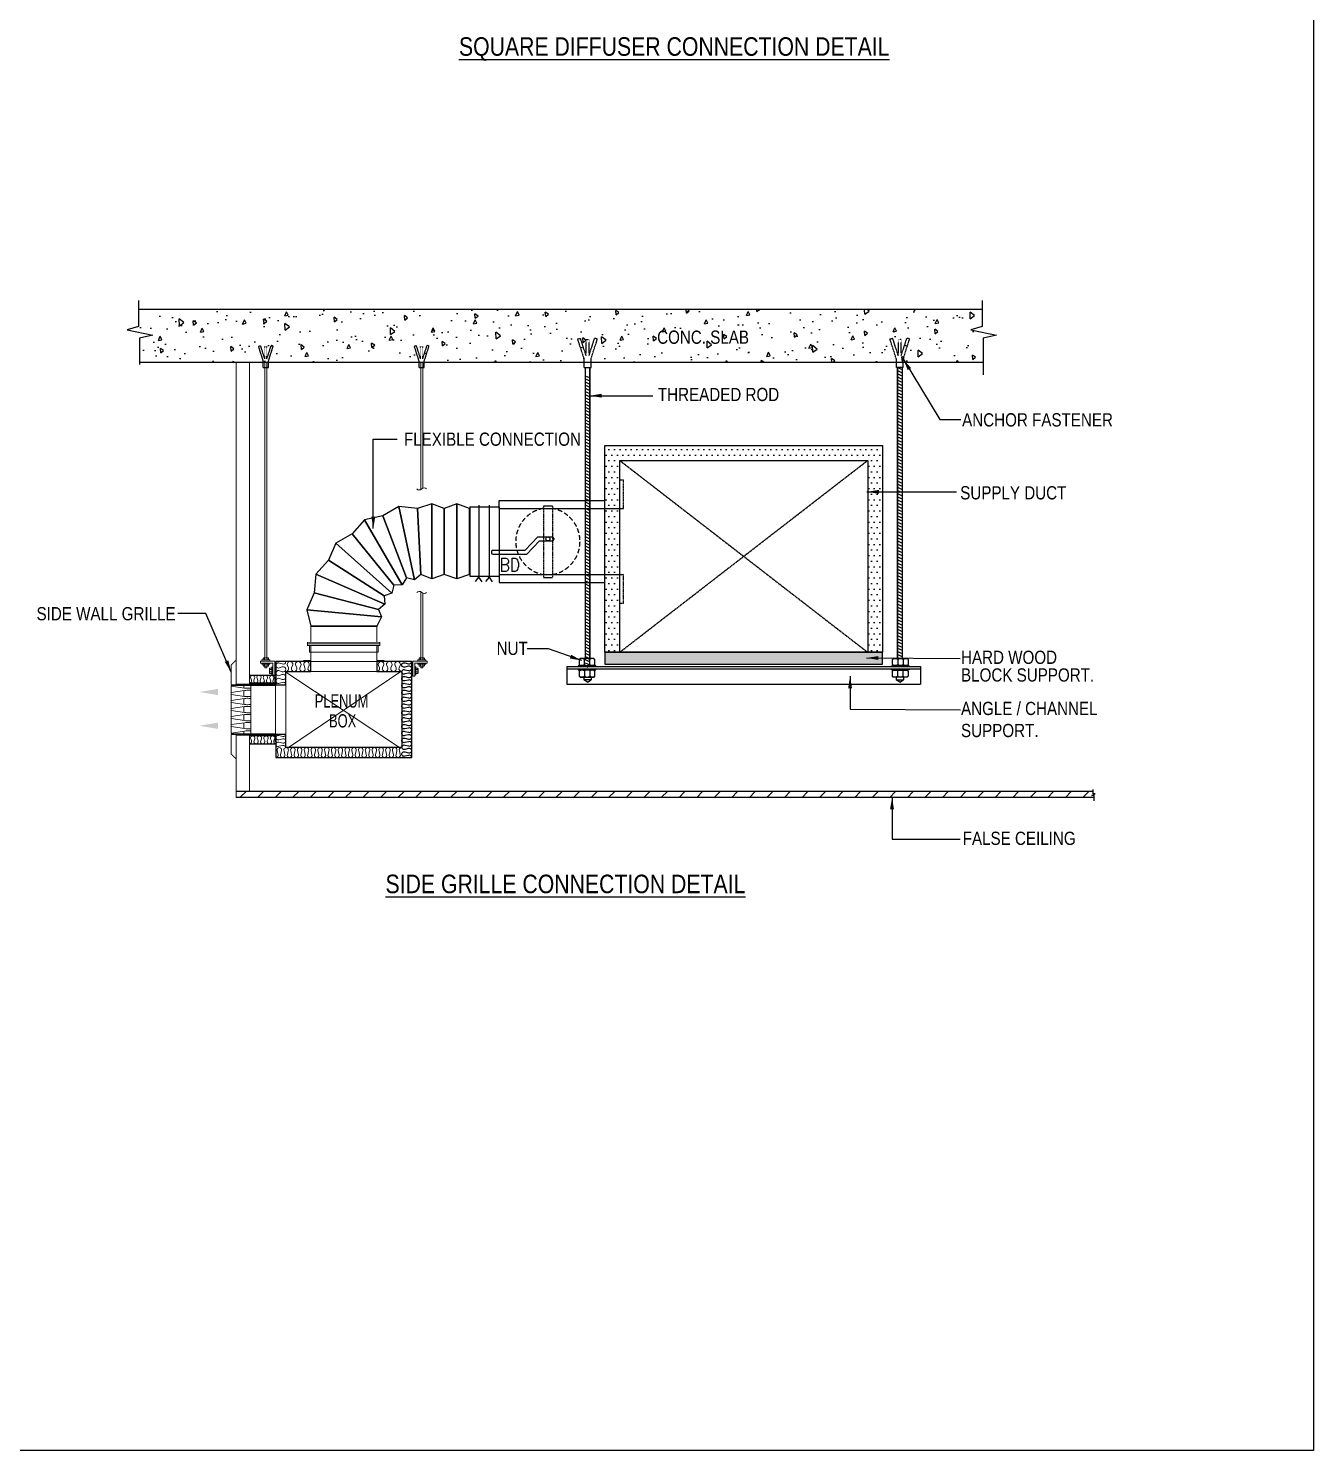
# Model space of a CAD drawing. Header units: millimetres. Extents: x -95178 to 274693, y -2232 to 263302.
# Drawn here: x 84058 to 108319, y -2232 to 24629 of the extents above; entities that cross this region are included whole.
import ezdxf

# ---------------------------------------------------------------- set-up
doc = ezdxf.new("R2010")
doc.units = ezdxf.units.MM
doc.linetypes.add('HIDDEN', pattern=[0.375, 0.25, -0.125])
doc.linetypes.add('HIDDEN2', pattern=[0.1875, 0.125, -0.0625])
for name, color, linetype in [('76-10767-XM-MECH-DETAIL$0$A070T-Det Title', 7, 'Continuous'), ('76-10767-XM-MECH-DETAIL$0$M500T_Mechserv-gen-text', 7, 'Continuous'), ('76-10767-XM-MECH-DETAIL$0$TBK-AS-SHOP$0$25', 7, 'Continuous'), ('DET-SUPP', 65, 'Continuous'), ('INSULATION', 8, 'Continuous')]:
    doc.layers.add(name, color=color, linetype=linetype)
doc.layers.add('76-10767-XM-MECH-DETAIL$0$X-Vent Typical Details-2$0$M-ANNO-PATT', color=7, linetype='Continuous', lineweight=0)
doc.layers.add('76-10767-XM-MECH-DETAIL$0$X-Vent Typical Details-2$0$M-DETL-LINE', color=7, linetype='Continuous', lineweight=0)
doc.styles.add('76-10767-XM-MECH-DETAIL$0$Arial', font='ARIALN.TTF')
doc.styles.add('76-10767-XM-MECH-DETAIL$0$GHD Standard Arial', font='ARIALN.TTF')
doc.styles.add('ROMANS', font='romans.shx', dxfattribs={"width": 0.8})
doc.dimstyles.new('scale-100', dxfattribs={"dimscale": 225, "dimtxt": 1, "dimasz": 1, "dimexe": 1, "dimexo": 0.5, "dimgap": 0.5, "dimtad": 1, "dimtoh": 1, "dimdec": 0, "dimzin": 0, "dimdsep": 46, "dimtxsty": 'ROMANS', "dimcen": 0, "dimclrd": 15, "dimclre": 15, "dimclrt": 7, "dimadec": 0, "dimazin": 0, "dimtfac": 1, "dimtdec": 0, "dimtofl": 0, "dimtmove": 0, "dimatfit": 3, "dimfxl": 1, "dimtolj": 1, "dimtzin": 0, "dimarcsym": 0})

msp = doc.modelspace()

# ---------------------------------------------------------------- hatches: boundary and pattern name
h = msp.add_hatch()
h.set_pattern_fill('AR-CONC', color=256, scale=112.5, angle=45, style=0)
h.set_pattern_definition([(95, (155816.16, -80372), (620.496, 520.658), [84.375, -928.125]), (40, (155816.2, -80372), (-708.741, 487.989), [67.5, -742.5]), (145.4514, (155867.9, -80328.6), (-88.2444, 1008.647), [71.7077, -788.785]), (91.1842, (155657.1, -80212.9), (980.655, 717.3155), [126.562, -1392.187]), (141.6356, (155738.8, -80153.1), (-31.386, 1518.426), [107.562, -1183.177]), (36.1842, (155657.1, -80212.9), (-31.388, 1518.426), [101.25, -1113.75]), (66, (155776.4, -80173.1), (795.118, 154.5553), [84.375, -928.125]), (11, (155776.4, -80173.1), (-383.297, 770.4095), [67.5, -742.5]), (116.4514, (155842.65, -80160.2), (411.8216, 924.9644), [71.7077, -788.785]), (82.5, (155816.16, -80371.97), (-255.1423, 274.48854), [0, -733.5, 0, -753.75, 0, -745.3125]), (52.5, (155816.16, -80371.97), (-104.482, 523.0231), [0, -429.75, 0, -716.625, 0, -284.0625]), (12.5, (155638.77, -80549.37), (442.59544, 406.71086), [0, -281.25, 0, -877.5, 0, -1164.375]), (2.5, (155559.2, -80628.9), (384.2887, 543.5548), [0, -365.625, 0, -582.75, 0, -826.875])])
edge = h.paths.add_edge_path()
edge.add_line((94516.958, 18323.66), (94399.827, 18655.647))
edge.add_arc((94629.812, 18323.925), 403.649, 111.6972933, 124.733859, ccw=False)
edge.add_line((94480.582, 18698.976), (94545.621, 18323.66))
edge.add_line((94545.621, 18323.66), (94609.195, 18323.66))
edge.add_line((94609.195, 18323.66), (94559.773, 18721.452))
edge.add_arc((94629.812, 18323.925), 403.649, 80.0077601, 99.9922399, ccw=False)
edge.add_line((94699.851, 18721.452), (94650.43, 18323.66))
edge.add_line((94650.43, 18323.66), (94714.003, 18323.66))
edge.add_line((94714.003, 18323.66), (94779.043, 18698.976))
edge.add_arc((94629.812, 18323.925), 403.649, 55.266141, 68.3027067, ccw=False)
edge.add_line((94859.798, 18655.647), (94742.667, 18323.66))
edge.add_line((94742.667, 18323.66), (100379.236, 18323.66))
edge.add_line((100379.236, 18323.66), (100262.105, 18655.647))
edge.add_arc((100492.09, 18323.925), 403.649, 111.6972933, 124.733859, ccw=False)
edge.add_line((100342.86, 18698.976), (100407.9, 18323.66))
edge.add_line((100407.9, 18323.66), (100471.473, 18323.66))
edge.add_line((100471.473, 18323.66), (100422.051, 18721.452))
edge.add_arc((100492.09, 18323.925), 403.649, 80.0077601, 99.9922399, ccw=False)
edge.add_line((100562.13, 18721.452), (100512.708, 18323.66))
edge.add_line((100512.708, 18323.66), (100576.281, 18323.66))
edge.add_line((100576.281, 18323.66), (100641.321, 18698.976))
edge.add_arc((100492.09, 18323.925), 403.649, 55.266141, 68.3027067, ccw=False)
edge.add_line((100722.076, 18655.647), (100604.945, 18323.66))
edge.add_line((100604.945, 18323.66), (101954.938, 18323.66))
edge.add_line((101954.938, 18323.66), (101954.938, 19314.41))
edge.add_line((101954.938, 19314.41), (86155.266, 19314.41))
edge.add_line((86155.266, 19314.41), (86155.266, 18323.66))
edge.add_line((86155.266, 18323.66), (94516.958, 18323.66))
h = msp.add_hatch()
h.set_pattern_fill('DOTS', color=256, scale=1687.5, style=0)
h.set_pattern_definition([(0, (321089.9, -99233.35), (52.734375, 105.46875), [0, -105.46875])])
h.paths.add_polyline_path([(94938.694, 13869.724), (95219.944, 13869.724), (95219.944, 15444.704), (94938.694, 15444.704)])
h.paths.add_polyline_path([(94938.694, 12845.398), (95219.944, 12845.398), (95219.944, 13869.724), (94938.694, 13869.724)])
h.paths.add_polyline_path([(94938.694, 15444.704), (95219.944, 15444.704), (95219.944, 16469.03), (99901.959, 16469.03), (99901.959, 12845.398), (100183.209, 12845.398), (100183.209, 16750.28), (94938.694, 16750.28)])
h = msp.add_hatch()
h.set_pattern_fill('GRAVEL', color=256, scale=300, style=0)
h.set_pattern_definition([(228.0128, (321305.901, -98652.096), (-2399.9994696, -2700.0004025), [40.3608, -3995.7264]), (184.9697, (321278.901, -98682.096), (3600.00031546, 299.9973921), [69.2604, -6856.7775]), (132.5104, (321209.901, -98688.096), (2999.9972155, -3300.0026022), [48.8364, -4834.8096]), (267.2737, (321092.901, -98763.096), (299.9988053, 6000.0000885), [63.0714, -6244.0674]), (292.8337, (321089.901, -98826.096), (-1500.0029716, 3599.9989235), [61.8465, -6122.8119]), (357.2737, (321113.901, -98883.096), (-6000.0000885, 299.9988053), [63.0714, -6244.0674]), (37.6942, (321176.901, -98886.096), (-3900.0022037, -2999.99712155), [83.4087, -8257.4547]), (72.2553, (321242.901, -98835.096), (2100.0032288, 6599.99886937), [78.7464, -7795.8963]), (121.4296, (321266.901, -98760.096), (-2400.00247025, 3899.99851095), [63.285, -6265.2219]), (175.2364, (321233.901, -98706.096), (3300.000284, -299.9974598), [72.2496, -3540.2289]), (222.3974, (321161.901, -98700.096), (-3600.00220532, -3299.9976246), [93.4344, -9250.0125]), (138.8141, (321389.9, -98766.096), (-2100.000884, 1799.999194), [31.8903, -3157.1532]), (171.4692, (321365.901, -98745.096), (3899.99948544, -600.002373), [60.6711, -6006.4533]), (225, (321305.9, -98736.1), (-3e-14, -300.0001), [42.4263, -381.8376]), (203.1986, (321284.9, -98700.096), (1499.999919, 600.0003976), [22.8474, -2261.8845]), (291.8014, (321263.9, -98709.096), (-299.999973, 900.000082), [32.3109, -1583.2386]), (30.9638, (321275.9, -98739.096), (899.999407, 600.000745), [52.4787, -1696.8069]), (161.5651, (321320.9, -98712.1), (600.00013, -299.99952), [37.9473, -910.7361]), (16.3895, (321089.901, -98709.096), (3000.0006595, 899.997813), [53.16, -5262.8535]), (70.3462, (321140.901, -98694.096), (-1199.9985742, -3300.0006407), [44.5983, -4415.2224]), (293.1986, (321320.9, -98652.096), (-600.0003976, 1499.999919), [45.6945, -2239.0374]), (343.6105, (321338.901, -98694.096), (-3000.0006595, 899.997813), [53.16, -5262.8535]), (339.444, (321089.9, -98895.096), (-1500.0005534, 599.998799), [51.264, -2511.9372]), (294.7751, (321137.901, -98913.096), (-1499.9976568, 3300.0010266), [42.9534, -4252.3929]), (66.8014, (321323.9, -98952.096), (600.0003976, 1499.999919), [45.6945, -2239.0374]), (17.354, (321341.901, -98910.096), (-3900.0006057, -1199.9983507), [50.2893, -4978.6272]), (69.444, (321176.9, -98952.096), (-599.998799, -1500.0005534), [25.632, -2537.5692]), (101.3099, (321305.9, -98952.096), (-299.99929, 1200.000226), [15.297, -1514.4087]), (165.9638, (321302.9, -98937.096), (900.000164, -299.999417), [61.8465, -1175.085]), (186.009, (321242.901, -98922.096), (2999.9999253, 299.9997952), [57.315, -5674.1769]), (303.6901, (321275.9, -98766.1), (-300.0004, 599.999867), [43.2666, -1038.3987]), (353.1572, (321299.901, -98802.096), (5099.99980964, -600.0023994), [75.5382, -7478.2689]), (60.9454, (321374.9, -98811.096), (-1200.000008, -2100.0001154), [30.8868, -3057.8022]), (90, (321389.9, -98784.1), (-300, 300), [18, -282]), (120.2564, (321236.901, -98913.096), (1199.998466, -2100.0007368), [41.6772, -4126.056]), (48.0128, (321215.901, -98877.096), (2399.9994696, 2700.0004025), [80.7216, -3955.3656]), (0, (321269.9, -98817.1), (300, 300), [78, -222]), (325.3048, (321347.901, -98817.096), (-2999.9982777, 2100.0025829), [47.4342, -4695.9822]), (254.0546, (321386.9, -98844.096), (-299.999967, -1200.000038), [43.6806, -2140.3524]), (207.646, (321374.901, -98886.096), (-5699.99874215, -3000.00231395), [71.1195, -7040.8422]), (175.4261, (321311.901, -98919.096), (-3900.0001675, 299.99844035), [75.2397, -7448.7222])])
h.paths.add_polyline_path([(94938.694, 12845.398), (94938.694, 12620.398), (100183.209, 12620.398), (100183.209, 12845.398)])
h = msp.add_hatch()
h.set_pattern_fill('ANSI31', color=256, scale=1875, style=0)
h.set_pattern_definition([(45, (38831.77, -34147.2), (-165.72815, 165.72815), [])])
h.paths.add_polyline_path([(87980.811, 10216.036), (87980.811, 10106.722), (104159.348, 10105.159), (104159.348, 10214.472)])
at = {"layer": 'DET-SUPP'}
h = msp.add_hatch(dxfattribs=at)
h.set_pattern_fill('ANSI31', color=8, scale=432, angle=110, style=0)
h.set_pattern_definition([(155, (33840110.627, 299680311.155), (-22.821386134, -48.9406205), [])])
h.paths.add_polyline_path([(94657.101, 18062.897), (94570.701, 18062.897), (94570.822, 12564.311), (94657.222, 12564.311)])
h = msp.add_hatch(dxfattribs=at)
h.set_pattern_fill('ANSI31', color=8, scale=432, angle=110, style=0)
h.set_pattern_definition([(155, (33840110.627, 299680473.645), (-22.821386134, -48.9406205), [])])
h.paths.add_polyline_path([(100551.202, 18225.387), (100464.802, 18225.387), (100464.681, 12726.801), (100551.081, 12726.801)])

# ---------------------------------------------------------------- linework, layer by layer
for p, q in [((86134.266, 19488.677), (86134.266, 18996.177)), ((102061.545, 19488.677), (102061.545, 18996.177)), ((86135.004, 19328.16), (102072.296, 19328.16)), ((86134.266, 18996.177), (85924.766, 18933.177)), ((85924.766, 18933.177), (86407.266, 18838.677)), ((86407.266, 18838.677), (86155.266, 18776.177)), ((102061.545, 18996.177), (101852.045, 18933.177)), ((101852.045, 18933.177), (102334.545, 18838.677)), ((102334.545, 18838.677), (102082.545, 18776.177)), ((86155.266, 18776.177), (86155.266, 18283.677)), ((102082.545, 18776.177), (102082.545, 18084.177)), ((86155.266, 18323.66), (102072.296, 18323.66)), ((92389.969, 15593.464), (92389.969, 14283.464)), ((92389.969, 15593.464), (92943.913, 15593.464)), ((92558.615, 15623.317), (92558.615, 14283.464)), ((92756.348, 15623.317), (92756.348, 14283.464)), ((92943.913, 15713.464), (94938.694, 15713.464)), ((92943.913, 15563.464), (92943.913, 15713.464)), ((92943.913, 15593.464), (92943.913, 14283.464)), ((93780.05, 15609.423), (93948.8, 15609.423)), ((92943.913, 15563.464), (94477.632, 15563.464)), ((94477.632, 15563.464), (95294.944, 15563.464)), ((94648.868, 15563.464), (94648.868, 14313.464)), ((93434.621, 14772.097), (93677.079, 15023.339)), ((93466.471, 14697.097), (93708.93, 14948.339)), ((93677.079, 15023.339), (93948.8, 15023.339)), ((93708.93, 14948.339), (93948.8, 14948.339)), ((93975.05, 14997.089), (93975.05, 14974.589)), ((92797.203, 14745.847), (92797.203, 14723.347)), ((92823.453, 14772.097), (93434.621, 14772.097)), ((92823.453, 14697.097), (93466.471, 14697.097)), ((92389.969, 14283.464), (92943.913, 14283.464)), ((92556.955, 14265.41), (92492.006, 14183.206)), ((92556.955, 14265.41), (92615.518, 14178.541)), ((92754.687, 14265.41), (92689.739, 14183.206)), ((92754.687, 14265.41), (92813.251, 14178.541)), ((92943.913, 14313.464), (94477.632, 14313.464)), ((92943.913, 14313.464), (92943.913, 14163.464)), ((93780.05, 14259.612), (93948.8, 14259.612)), ((94477.632, 14313.464), (95294.944, 14313.464)), ((92943.913, 14163.464), (94938.694, 14163.464)), ((94551.658, 12712.088), (94551.658, 12612.938)), ((94652.325, 12712.088), (94652.325, 12612.938)), ((94938.694, 12845.398), (100183.209, 12845.398)), ((100469.578, 12712.088), (100469.578, 12612.938)), ((100570.245, 12712.088), (100570.245, 12612.938)), ((94223.256, 12575.398), (100898.646, 12575.398)), ((94223.256, 12575.398), (94223.256, 12244.667)), ((94223.256, 12530.398), (100898.646, 12530.398)), ((94544.233, 12378.442), (94544.233, 12325.708)), ((94555.264, 12492.306), (94555.264, 12393.156)), ((94655.931, 12492.306), (94655.931, 12393.156)), ((94683.811, 12378.442), (94683.811, 12325.708)), ((100438.092, 12378.442), (100438.092, 12325.708)), ((100465.972, 12492.306), (100465.972, 12393.156)), ((100566.639, 12492.306), (100566.639, 12393.156)), ((100577.67, 12378.442), (100577.67, 12325.708)), ((100898.646, 12575.398), (100898.646, 12244.667)), ((94223.256, 12244.667), (100898.646, 12244.667)), ((94683.811, 12325.708), (94544.233, 12325.708)), ((94614.022, 12280.93), (94544.233, 12325.708)), ((94614.022, 12280.93), (94683.811, 12325.708)), ((100507.881, 12280.93), (100438.092, 12325.708)), ((100438.092, 12325.708), (100577.67, 12325.708)), ((100507.881, 12280.93), (100577.67, 12325.708)), ((104161.34, 10214.472), (87980.811, 10214.472)), ((104175.104, 10105.159), (87980.811, 10105.159))]:
    msp.add_line(p, q)
at = {"linetype": 'HIDDEN'}
for p, q in [((95219.944, 16469.03), (99901.959, 12845.398)), ((95219.944, 12845.398), (99901.959, 16469.03)), ((95219.944, 16102.665), (95294.944, 16102.665)), ((95294.944, 15563.464), (95294.944, 16102.665)), ((93780.05, 15609.423), (93780.05, 14259.612)), ((93948.8, 15609.423), (93948.8, 14259.612)), ((95294.944, 13774.263), (95294.944, 14313.464)), ((95219.944, 13774.263), (95294.944, 13774.263))]:
    msp.add_line(p, q, dxfattribs=at)
for points in [[(37907.159, 54546.49), (108319.436, 54546.49), (108319.436, -2232.437), (37907.159, -2232.437)], [(95219.944, 12845.398), (95219.944, 16469.03), (99901.959, 16469.03), (99901.959, 12845.398)], [(90636.679, 12670.257), (90636.679, 12482.757), (91105.429, 12482.757), (91105.429, 11045.257), (88917.929, 11045.257), (88917.929, 11295.257), (88730.429, 11295.257), (88730.429, 10857.757), (91292.929, 10857.757), (91292.929, 12670.257)], [(89386.679, 12670.257), (88730.429, 12670.257), (88730.429, 12232.757), (88917.929, 12232.757), (88917.929, 12482.757), (89386.679, 12482.757)], [(94453.671, 12708.943), (94453.671, 12616.082), (94471.529, 12598.224), (94732.454, 12598.224), (94750.312, 12616.082), (94750.312, 12708.943), (94732.454, 12726.801), (94471.529, 12726.801)], [(100668.232, 12708.943), (100668.232, 12616.082), (100650.374, 12598.224), (100389.449, 12598.224), (100371.591, 12616.082), (100371.591, 12708.943), (100389.449, 12726.801), (100650.374, 12726.801)], [(94439.354, 12592.332), (94439.354, 12581.523), (94771.053, 12581.523), (94771.053, 12592.332)], [(94439.354, 12527.478), (94439.354, 12516.669), (94771.053, 12516.669), (94771.053, 12527.478)], [(94457.277, 12489.161), (94457.277, 12396.3), (94475.135, 12378.442), (94736.06, 12378.442), (94753.918, 12396.3), (94753.918, 12489.161), (94736.06, 12507.019), (94475.135, 12507.019)], [(100682.548, 12592.332), (100682.548, 12581.523), (100350.85, 12581.523), (100350.85, 12592.332)], [(100682.548, 12527.478), (100682.548, 12516.669), (100350.85, 12516.669), (100350.85, 12527.478)], [(100664.626, 12489.161), (100664.626, 12396.3), (100646.768, 12378.442), (100385.843, 12378.442), (100367.985, 12396.3), (100367.985, 12489.161), (100385.843, 12507.019), (100646.768, 12507.019)]]:
    msp.add_lwpolyline(points, close=True)
for points in [[(95219.944, 12845.398), (94938.694, 12845.398), (94938.694, 16750.28), (100183.209, 16750.28), (100183.209, 12845.398), (99901.959, 12845.398)], [(92389.719, 14313.464), (92383.719, 14313.464), (92383.719, 15563.464), (92146.213, 15646.964), (92146.213, 14229.964), (91908.707, 14313.464), (91908.707, 15563.464), (91671.201, 15646.964), (91671.201, 14229.964), (91466.209, 14312.282), (91401.251, 15560.593), (91050.589, 15598.295), (91346.43, 14212.522), (91196.356, 14254.672), (90745.893, 15420.684), (90400.927, 15347.312), (91113.599, 14122.572), (90957.861, 14115.893), (90166.691, 15083.648), (89861.727, 14906.499), (90920.356, 13964.59), (90774.442, 13909.745), (89721.245, 14583.003), (89486.61, 14319.694), (90785.919, 13754.286), (90664.339, 13656.729), (89453.853, 13968.536), (89312.882, 13645.253), (90723.657, 13512.575), (90636.679, 13341.614), (89386.679, 13341.614), (89386.679, 13335.614)], [(92389.719, 15563.464), (92383.719, 15563.464), (92383.719, 14313.464), (92146.213, 14229.964), (92146.213, 15646.964), (91908.707, 15563.464), (91908.707, 14313.464), (91671.201, 14229.964), (91671.201, 15646.964), (91401.251, 15560.593), (91466.209, 14312.282), (91346.43, 14212.522), (91050.589, 15598.295), (90745.893, 15420.684), (91196.356, 14254.672), (91113.599, 14122.572), (90400.927, 15347.312), (90166.691, 15083.648), (90957.861, 14115.893), (90920.356, 13964.59), (89861.727, 14906.499), (89721.245, 14583.003), (90774.442, 13909.745), (90785.919, 13754.286), (89486.61, 14319.694), (89453.853, 13968.536), (90664.339, 13656.729), (90723.657, 13512.575), (89312.882, 13645.253), (89386.679, 13341.614), (90636.679, 13341.614), (90636.679, 13335.614)], [(94938.694, 12845.398), (94938.694, 12620.398), (100183.209, 12620.398), (100183.209, 12845.398)], [(88230.811, 12411.506), (88730.429, 12411.506)], [(88714.102, 12232.757), (88714.102, 12372.574)], [(88712.278, 12261.512), (88230.811, 12261.512)], [(88714.102, 11295.257), (88714.102, 11155.441)], [(88712.278, 11266.503), (88230.811, 11266.503)], [(88230.811, 11116.509), (88730.429, 11116.509)], [(104175.104, 10040.502), (104175.104, 10141.245), (104134.91, 10141.245), (104199.22, 10173.817), (104161.34, 10173.817), (104161.34, 10256.007)]]:
    msp.add_lwpolyline(points)
at = {"const_width": 18.75}
for points in [[(92547.58, 14265.41, 1), (92566.33, 14265.41, 1)], [(92745.312, 14265.41, 1), (92764.062, 14265.41, 1)]]:
    msp.add_lwpolyline(points, format="xyb", close=True, dxfattribs=at)
msp.add_lwpolyline([(91292.929, 10857.757, 0.535184517), (91233.177, 10897.592), (91165.182, 10882.654, -1.50000383), (91165.182, 10962.325), (91233.177, 10947.386, 0.535184517), (91292.929, 10987.222, 0.535184517), (91233.177, 11027.057), (91165.182, 11012.119, -1.50000383), (91165.182, 11091.789), (91233.177, 11076.851, 0.535184517), (91292.929, 11116.686, 0.535184517), (91233.177, 11156.521), (91165.182, 11141.583, -1.50000383), (91165.182, 11221.253), (91233.177, 11206.315, 0.535184517), (91292.929, 11246.15, 0.535184517), (91233.177, 11285.985), (91165.182, 11271.047, -1.50000383), (91165.182, 11350.717), (91233.177, 11335.779, 0.535184517), (91292.929, 11375.614, 0.535184517), (91233.177, 11415.45), (91165.182, 11400.511, -1.50000383), (91165.182, 11480.182), (91233.177, 11465.244, 0.535184517), (91292.929, 11505.079, 0.535184517), (91233.177, 11544.914), (91165.182, 11529.976, -1.50000383), (91165.182, 11609.646), (91233.177, 11594.708, 0.535184517), (91292.929, 11634.543, 0.535184517), (91233.177, 11674.378), (91165.182, 11659.44, -1.50000383), (91165.182, 11739.11), (91233.177, 11724.172, 0.535184517), (91292.929, 11764.007, 0.535184517), (91233.177, 11803.842), (91165.182, 11788.904, -1.50000383), (91165.182, 11868.575), (91233.177, 11853.636, 0.535184517), (91292.929, 11893.472, 0.535184517), (91233.177, 11933.307), (91165.182, 11918.369, -1.50000383), (91165.182, 11998.039), (91233.177, 11983.101, 0.535184517), (91292.929, 12022.936, 0.535184517), (91233.177, 12062.771), (91165.182, 12047.833, -1.50000383), (91165.182, 12127.503), (91233.177, 12112.565, 0.535184517), (91292.929, 12152.4, 0.535184517), (91233.177, 12192.235), (91165.182, 12177.297, -1.50000383), (91165.182, 12256.967), (91233.177, 12242.029, 0.535184517), (91292.929, 12281.864, 0.535184517), (91233.177, 12321.7), (91165.182, 12306.761, -1.50000383), (91165.182, 12386.432), (91233.177, 12371.494, 0.535184517), (91292.929, 12411.329, 0.535184517), (91233.177, 12451.164), (91165.182, 12436.226, -1.50000383), (91165.182, 12515.896), (91233.177, 12500.958, 0.535184517), (91292.929, 12540.793, 0.535184517), (91233.177, 12580.628), (91165.182, 12565.69, -1.50000383), (91165.182, 12645.36), (91233.177, 12630.422, 0.535184517), (91292.929, 12670.257)], format="xyb")
msp.add_circle((93864.425, 14985.583), 37.756)
at = {"linetype": 'HIDDEN', "ltscale": 350}
for centre, start, end in [((93892.735, 14938.464), 100.2203797, 259.7796203), ((93836.115, 14938.464), 280.2203797, 79.7796203)]:
    msp.add_arc(centre, 635.077, start, end, dxfattribs=at)
for centre, radius, start, end in [((93948.8, 14997.089), 26.25, 0, 90), ((93948.8, 14974.589), 26.25, 270, 0), ((92823.453, 14745.847), 26.25, 90, 180), ((92823.453, 14723.347), 26.25, 180, 270), ((94505.043, 12636.397), 88.893, 58.3726922, 125.3035863), ((94603.03, 12637.908), 88.893, 56.4457629, 125.3035863), ((94698.94, 12636.397), 88.893, 54.6964137, 121.6273078), ((100422.963, 12636.397), 88.893, 58.3726922, 125.3035863), ((100518.872, 12637.908), 88.893, 54.6964137, 123.5542371), ((100616.859, 12636.397), 88.893, 54.6964137, 121.6273078), ((94505.043, 12688.628), 88.893, 234.6964137, 301.6273078), ((94508.649, 12416.615), 88.893, 58.3726922, 125.3035863), ((94508.649, 12468.846), 88.893, 234.6964137, 301.6273078), ((94601.992, 12691.675), 93.451, 237.4109769, 302.5890231), ((94605.597, 12471.893), 93.451, 237.4109769, 302.5890231), ((94698.94, 12688.628), 88.893, 238.3726922, 305.3035863), ((94702.545, 12416.615), 88.893, 54.6964137, 121.6273078), ((94702.545, 12468.846), 88.893, 238.3726922, 305.3035863), ((100419.357, 12416.615), 88.893, 58.3726922, 125.3035863), ((100419.357, 12468.846), 88.893, 234.6964137, 301.6273078), ((100422.963, 12688.628), 88.893, 234.6964137, 301.6273078), ((100516.306, 12471.893), 93.451, 237.4109769, 302.5890231), ((100519.911, 12691.675), 93.451, 237.4109769, 302.5890231), ((100613.254, 12416.615), 88.893, 54.6964137, 121.6273078), ((100613.254, 12468.846), 88.893, 238.3726922, 305.3035863), ((100616.859, 12688.628), 88.893, 238.3726922, 305.3035863)]:
    msp.add_arc(centre, radius, start, end)
at = {"layer": '76-10767-XM-MECH-DETAIL$0$M500T_Mechserv-gen-text'}
for points in [[(87639.405, 12154.961), (87282.528, 12095.481), (87639.405, 12036.002)], [(87639.405, 12036.002), (87639.405, 12154.961), (87282.528, 12095.481)], [(87639.405, 11516.959), (87282.528, 11457.479), (87639.405, 11398)], [(87639.405, 11398), (87639.405, 11516.959), (87282.528, 11457.479)]]:
    msp.add_solid(points, dxfattribs=at)
at = {"layer": '76-10767-XM-MECH-DETAIL$0$X-Vent Typical Details-2$0$M-ANNO-PATT'}
for p, q in [((88917.929, 12467.132), (91080.557, 11037.424)), ((88964.804, 11045.257), (91089.804, 12482.757))]:
    msp.add_line(p, q, dxfattribs=at)
for points in [[(88917.929, 12232.757, 0.535184517), (88850.622, 12277.629), (88797.737, 12260.802, -1.50000383), (88797.737, 12350.546), (88850.622, 12333.719, 0.535184517), (88917.929, 12378.591, 0.535184517), (88850.622, 12423.462), (88797.737, 12406.636, -1.50000383), (88797.737, 12496.379), (88850.622, 12479.552, 0.535184517), (88917.929, 12524.424, 0.535184517), (88850.622, 12569.296), (88797.737, 12552.469, -1.50000383), (88797.737, 12642.212), (88850.622, 12625.386, 0.535184517), (88917.929, 12670.257)], [(88917.929, 12482.757, 0.535184517), (88966.006, 12554.873), (88947.978, 12598.142, -1.50000383), (89044.131, 12598.142), (89026.103, 12554.873, 0.535184517), (89074.179, 12482.757, 0.535184517), (89122.256, 12554.873), (89104.228, 12598.142, -1.50000383), (89200.381, 12598.142), (89182.353, 12554.873, 0.535184517), (89230.429, 12482.757, 0.535184517), (89278.506, 12554.873), (89260.478, 12598.142, -1.50000383), (89356.631, 12598.142), (89338.603, 12554.873, 0.535184517), (89386.679, 12482.757)], [(90636.679, 12482.757, 0.535184517), (90684.756, 12554.873), (90666.728, 12598.142, -1.50000383), (90762.881, 12598.142), (90744.853, 12554.873, 0.535184517), (90792.929, 12482.757, 0.535184517), (90841.006, 12554.873), (90822.978, 12598.142, -1.50000383), (90919.131, 12598.142), (90901.103, 12554.873, 0.535184517), (90949.179, 12482.757, 0.535184517), (90997.256, 12554.873), (90979.228, 12598.142, -1.50000383), (91075.381, 12598.142), (91057.353, 12554.873, 0.535184517), (91105.429, 12482.757)], [(88230.811, 12261.512, 0.535184517), (88267.847, 12317.066), (88253.959, 12355.952, -1.50000383), (88328.03, 12355.952), (88314.142, 12317.066, 0.535184517), (88351.178, 12261.512, 0.535184517), (88388.214, 12317.066), (88374.325, 12355.952, -1.50000383), (88448.397, 12355.952), (88434.509, 12317.066, 0.535184517), (88471.545, 12261.512, 0.535184517), (88508.581, 12317.066), (88494.692, 12355.952, -1.50000383), (88568.764, 12355.952), (88554.876, 12317.066, 0.535184517), (88591.912, 12261.512, 0.535184517), (88628.947, 12317.066), (88615.059, 12355.952, -1.50000383), (88689.131, 12355.952), (88675.242, 12317.066, 0.535184517), (88712.278, 12261.512)], [(88917.929, 11045.257, 0.535184517), (88860.237, 11083.719), (88788.122, 11069.296, -1.50000383), (88788.122, 11146.219), (88860.237, 11131.796, 0.535184517), (88917.929, 11170.257, 0.535184517), (88860.237, 11208.719), (88788.122, 11194.296, -1.50000383), (88788.122, 11271.219), (88860.237, 11256.796, 0.535184517), (88917.929, 11295.257)], [(88230.811, 11116.509, 0.535184517), (88269.243, 11174.157), (88254.831, 11208.854, -1.50000383), (88331.696, 11208.854), (88317.284, 11174.157, 0.535184517), (88355.716, 11116.509, 0.535184517), (88394.148, 11174.157), (88379.736, 11208.854, -1.50000383), (88456.6, 11208.854), (88442.188, 11174.157, 0.535184517), (88480.62, 11116.509, 0.535184517), (88519.052, 11174.157), (88504.64, 11208.854, -1.50000383), (88581.505, 11208.854), (88567.093, 11174.157, 0.535184517), (88605.525, 11116.509, 0.535184517), (88643.957, 11174.157), (88629.545, 11208.854, -1.50000383), (88706.409, 11208.854), (88691.997, 11174.157, 0.535184517), (88730.429, 11116.509)], [(88730.429, 10857.757, 0.535184517), (88769.853, 10916.892), (88755.069, 10986.123, -1.50000383), (88833.915, 10986.123), (88819.131, 10916.892, 0.535184517), (88858.554, 10857.757, 0.535184517), (88897.978, 10916.892), (88883.194, 10986.123, -1.50000383), (88962.04, 10986.123), (88947.256, 10916.892, 0.535184517), (88986.679, 10857.757, 0.535184517), (89026.103, 10916.892), (89011.319, 10986.123, -1.50000383), (89090.165, 10986.123), (89075.381, 10916.892, 0.535184517), (89114.804, 10857.757, 0.535184517), (89154.228, 10916.892), (89139.444, 10986.123, -1.50000383), (89218.29, 10986.123), (89203.506, 10916.892, 0.535184517), (89242.929, 10857.757, 0.535184517), (89282.353, 10916.892), (89267.569, 10986.123, -1.50000383), (89346.415, 10986.123), (89331.631, 10916.892, 0.535184517), (89371.054, 10857.757, 0.535184517), (89410.478, 10916.892), (89395.694, 10986.123, -1.50000383), (89474.54, 10986.123), (89459.756, 10916.892, 0.535184517), (89499.179, 10857.757, 0.535184517), (89538.603, 10916.892), (89523.819, 10986.123, -1.50000383), (89602.665, 10986.123), (89587.881, 10916.892, 0.535184517), (89627.304, 10857.757, 0.535184517), (89666.728, 10916.892), (89651.944, 10986.123, -1.50000383), (89730.79, 10986.123), (89716.006, 10916.892, 0.535184517), (89755.429, 10857.757, 0.535184517), (89794.853, 10916.892), (89780.069, 10986.123, -1.50000383), (89858.915, 10986.123), (89844.131, 10916.892, 0.535184517), (89883.554, 10857.757, 0.535184517), (89922.978, 10916.892), (89908.194, 10986.123, -1.50000383), (89987.04, 10986.123), (89972.256, 10916.892, 0.535184517), (90011.679, 10857.757, 0.535184517), (90051.103, 10916.892), (90036.319, 10986.123, -1.50000383), (90115.165, 10986.123), (90100.381, 10916.892, 0.535184517), (90139.804, 10857.757, 0.535184517), (90179.228, 10916.892), (90164.444, 10986.123, -1.50000383), (90243.29, 10986.123), (90228.506, 10916.892, 0.535184517), (90267.929, 10857.757, 0.535184517), (90307.353, 10916.892), (90292.569, 10986.123, -1.50000383), (90371.415, 10986.123), (90356.631, 10916.892, 0.535184517), (90396.054, 10857.757, 0.535184517), (90435.478, 10916.892), (90420.694, 10986.123, -1.50000383), (90499.54, 10986.123), (90484.756, 10916.892, 0.535184517), (90524.179, 10857.757, 0.535184517), (90563.603, 10916.892), (90548.819, 10986.123, -1.50000383), (90627.665, 10986.123), (90612.881, 10916.892, 0.535184517), (90652.304, 10857.757, 0.535184517), (90691.728, 10916.892), (90676.944, 10986.123, -1.50000383), (90755.79, 10986.123), (90741.006, 10916.892, 0.535184517), (90780.429, 10857.757, 0.535184517), (90819.853, 10916.892), (90805.069, 10986.123, -1.50000383), (90883.915, 10986.123), (90869.131, 10916.892, 0.535184517), (90908.554, 10857.757, 0.535184517), (90947.978, 10916.892), (90933.194, 10986.123, -1.50000383), (91012.04, 10986.123), (90997.256, 10916.892, 0.535184517), (91036.679, 10857.757, 0.535184517), (91076.103, 10916.892), (91061.319, 10986.123, -0.571091353), (91105.429, 11044.999, -0.571091353)]]:
    msp.add_lwpolyline(points, format="xyb", dxfattribs=at)
at = {"layer": '76-10767-XM-MECH-DETAIL$0$X-Vent Typical Details-2$0$M-DETL-LINE'}
for p, q in [((87980.811, 12370.257), (87980.811, 18323.66)), ((88230.811, 12245.257), (88230.811, 18323.66)), ((88522.177, 12743.143), (88522.177, 18323.66)), ((88559.677, 12743.143), (88559.677, 18323.66)), ((91463.682, 18323.66), (91463.682, 15916.864)), ((91501.182, 18323.66), (91501.182, 15943.176)), ((91463.682, 12743.143), (91463.682, 13989.917)), ((91501.182, 12743.143), (91501.182, 13963.605)), ((90694.434, 13002.466), (89328.925, 13002.466)), ((89386.679, 12847.445), (89386.679, 12971.216)), ((90636.679, 12847.445), (90636.679, 12971.216)), ((88710.069, 12680.712), (88440.556, 12680.712)), ((88440.556, 12643.212), (88440.556, 12680.712)), ((88672.569, 12643.212), (88440.556, 12643.212)), ((88490.927, 12730.16), (88490.927, 12700.698)), ((88517.376, 12700.698), (88517.376, 12729.682)), ((88563.344, 12700.698), (88563.344, 12729.682)), ((88590.927, 12729.763), (88590.927, 12700.698)), ((88672.569, 12393.212), (88672.569, 12643.212)), ((88710.069, 12393.212), (88710.069, 12680.712)), ((90657.493, 12847.445), (89365.866, 12847.445)), ((90636.679, 12670.257), (89386.679, 12670.257)), ((91313.29, 12393.212), (91313.29, 12680.712)), ((91313.29, 12680.712), (91582.803, 12680.712)), ((91350.79, 12393.212), (91350.79, 12643.212)), ((91350.79, 12643.212), (91582.803, 12643.212)), ((91432.432, 12729.763), (91432.432, 12700.698)), ((91460.015, 12700.698), (91460.015, 12729.682)), ((91505.983, 12700.698), (91505.983, 12729.682)), ((91532.432, 12730.16), (91532.432, 12700.698)), ((91582.803, 12643.212), (91582.803, 12680.712)), ((88490.927, 12593.764), (88490.927, 12623.226)), ((88517.376, 12623.226), (88517.376, 12594.243)), ((88563.344, 12623.226), (88563.344, 12594.243)), ((88590.927, 12594.161), (88590.927, 12623.226)), ((88623.121, 12546.115), (88652.583, 12546.115)), ((88623.518, 12446.115), (88652.583, 12446.115)), ((88652.583, 12519.666), (88623.599, 12519.666)), ((88652.583, 12473.698), (88623.599, 12473.698)), ((88710.069, 12393.212), (88672.569, 12393.212)), ((89386.679, 12482.757), (90636.679, 12482.757)), ((91313.29, 12393.212), (91350.79, 12393.212)), ((91400.238, 12546.115), (91370.776, 12546.115)), ((91370.776, 12519.666), (91399.759, 12519.666)), ((91370.776, 12473.698), (91399.759, 12473.698)), ((91399.841, 12446.115), (91370.776, 12446.115)), ((91432.432, 12594.161), (91432.432, 12623.226)), ((91460.015, 12623.226), (91460.015, 12594.243)), ((91505.983, 12623.226), (91505.983, 12594.243)), ((91532.432, 12593.764), (91532.432, 12623.226)), ((88491.408, 12232.757), (87887.061, 12232.757)), ((88730.429, 12220.257), (87887.061, 12220.257)), ((88123.202, 12220.257), (88123.202, 12173.118)), ((88123.202, 12121.563), (88123.202, 12014.785)), ((88256.023, 12220.257), (88256.023, 11307.757)), ((88723.678, 11295.257), (88723.678, 12232.757)), ((88917.929, 11295.257), (88917.929, 12232.757)), ((88123.202, 11969.48), (88123.202, 11862.701)), ((88123.202, 11817.397), (88123.202, 11710.618)), ((88123.202, 11665.313), (88123.202, 11558.535)), ((88730.429, 11307.757), (87887.061, 11307.757)), ((88491.408, 11295.257), (87887.061, 11295.257)), ((88123.202, 11513.23), (88123.202, 11406.451)), ((88123.202, 11354.897), (88123.202, 11307.757)), ((88230.811, 11282.757), (88230.811, 10214.472)), ((87980.811, 11157.757), (87980.811, 10105.159))]:
    msp.add_line(p, q, dxfattribs=at)
for points in [[(91389.008, 15932.635, 0.434546486), (91482.446, 15930.027, -0.416813083), (91573.26, 15930.219)], [(91389.008, 13974.145, -0.434546486), (91482.446, 13976.754, 0.416813083), (91573.26, 13976.562)], [(87887.061, 12207.757), (88139.946, 12170.662, 0.066340901), (88220.236, 12167.358, 0.011847329), (88256.023, 12167.145, 0.011847329)], [(88256.023, 12127.536, 0.011847329), (88220.236, 12127.323, 0.066340901), (88139.946, 12124.02), (87887.061, 12086.924)], [(87887.061, 12049.424), (88139.946, 12012.328, 0.066340901), (88220.236, 12009.025, 0.011847329), (88256.023, 12008.812, 0.011847329)], [(88256.023, 11975.453, 0.011847329), (88220.236, 11975.24, 0.066340901), (88139.946, 11971.936), (87887.061, 11934.841)], [(87887.061, 11897.341), (88139.946, 11860.245, 0.066340901), (88220.236, 11856.941, 0.011847329), (88256.023, 11856.728, 0.011847329)], [(88256.023, 11823.37, 0.011847329), (88220.236, 11823.157, 0.066340901), (88139.946, 11819.853), (87887.061, 11782.757)], [(87887.061, 11745.257), (88139.946, 11708.162, 0.066340901), (88220.236, 11704.858, 0.011847329), (88256.023, 11704.645, 0.011847329)], [(88256.023, 11671.286, 0.011847329), (88220.236, 11671.073, 0.066340901), (88139.946, 11667.77), (87887.061, 11630.674)], [(87887.061, 11593.174), (88139.946, 11556.078, 0.066340901), (88220.236, 11552.775, 0.011847329), (88256.023, 11552.562, 0.011847329)], [(88256.023, 11519.203, 0.011847329), (88220.236, 11518.99, 0.066340901), (88139.946, 11515.686), (87887.061, 11478.591)], [(87887.061, 11441.091), (88139.946, 11403.995, 0.066340901), (88220.236, 11400.691, 0.011847329), (88256.023, 11400.478, 0.011847329)], [(88256.023, 11360.87, 0.011847329), (88220.236, 11360.657, 0.066340901), (88139.946, 11357.353), (87887.061, 11320.257)]]:
    msp.add_lwpolyline(points, format="xyb", dxfattribs=at)
for points in [[(89386.679, 13033.716), (89386.679, 13335.614), (90636.679, 13335.614), (90636.679, 13033.716)], [(88465.648, 12680.712), (88465.648, 12700.698), (88614.679, 12700.698), (88614.679, 12680.712)], [(88465.648, 12643.212), (88465.648, 12623.226), (88614.679, 12623.226), (88614.679, 12643.212)], [(88503.795, 12743.143), (88580.479, 12743.143)], [(91557.711, 12680.712), (91557.711, 12700.698), (91408.68, 12700.698), (91408.68, 12680.712)], [(91557.711, 12643.212), (91557.711, 12623.226), (91408.68, 12623.226), (91408.68, 12643.212)], [(91519.564, 12743.143), (91442.88, 12743.143)], [(88503.795, 12580.781), (88580.479, 12580.781)], [(88559.677, 12580.781), (88559.677, 12552.879), (88522.177, 12552.879), (88522.177, 12580.781)], [(88610.138, 12533.247), (88610.138, 12456.563)], [(88672.569, 12571.394), (88652.583, 12571.394), (88652.583, 12422.363), (88672.569, 12422.363)], [(91350.79, 12571.394), (91370.776, 12571.394), (91370.776, 12422.363), (91350.79, 12422.363)], [(91413.221, 12533.247), (91413.221, 12456.563)], [(91519.564, 12580.781), (91442.88, 12580.781)], [(91463.682, 12580.781), (91463.682, 12552.879), (91501.182, 12552.879), (91501.182, 12580.781)], [(88714.102, 12245.257), (87980.811, 12245.257), (87980.811, 12232.757), (88714.102, 12232.757)], [(88714.102, 11282.757), (87980.811, 11282.757), (87980.811, 11295.257), (88714.102, 11295.257)]]:
    msp.add_lwpolyline(points, dxfattribs=at)
at = {"layer": '76-10767-XM-MECH-DETAIL$0$X-Vent Typical Details-2$0$M-DETL-LINE', "const_width": 18.75}
msp.add_lwpolyline([(90694.434, 12971.216), (90694.434, 13033.716), (89328.925, 13033.716), (89328.925, 12971.216)], close=True, dxfattribs=at)
at = {"layer": '76-10767-XM-MECH-DETAIL$0$X-Vent Typical Details-2$0$M-DETL-LINE'}
for points, const_width in [([(89365.866, 12847.445), (89365.866, 12971.216)], 18.75), ([(90657.493, 12847.445), (90657.493, 12971.216)], 18.75), ([(87887.061, 12232.757), (87887.061, 12607.757), (87980.811, 12701.507), (87980.811, 12232.757)], 18.75), ([(89386.679, 12686.585), (89246.863, 12686.585)], 31.25), ([(89386.679, 12670.257), (89386.679, 12847.445)], 18.75), ([(90636.679, 12686.585), (90776.496, 12686.585)], 31.25), ([(90636.679, 12670.257), (90636.679, 12847.445)], 18.75), ([(87887.061, 11307.757), (87887.061, 12220.257)], 18.75), ([(87980.811, 11295.257), (87980.811, 10826.507), (87887.061, 10920.257), (87887.061, 11295.257)], 18.75)]:
    msp.add_lwpolyline(points, dxfattribs=dict(at, const_width=const_width))
for centre, radius, start, end in [((88504.151, 12729.921), 13.227, 358.9634846, 181.0365154), ((88540.36, 12716.791), 26.352, 29.2866057, 150.7133943), ((88577.136, 12729.763), 13.791, 359.6614127, 180.3385873), ((91446.223, 12729.763), 13.791, 359.6614127, 180.3385873), ((91482.999, 12716.791), 26.352, 29.2866057, 150.7133943), ((91519.208, 12729.921), 13.227, 358.9634846, 181.0365154), ((88504.151, 12594.003), 13.227, 178.9634846, 1.0365154), ((88540.36, 12607.134), 26.352, 209.2866057, 330.7133943), ((88577.136, 12594.161), 13.791, 179.6614127, 0.3385873), ((88623.518, 12459.906), 13.791, 89.6614127, 270.3385873), ((88623.36, 12532.891), 13.227, 88.9634846, 271.0365154), ((88636.49, 12496.682), 26.352, 119.2866057, 240.7133943), ((91399.999, 12532.891), 13.227, 268.9634846, 91.0365154), ((91386.868, 12496.682), 26.352, 299.2866057, 60.7133943), ((91399.841, 12459.906), 13.791, 269.6614127, 90.3385873), ((91446.223, 12594.161), 13.791, 179.6614127, 0.3385873), ((91482.999, 12607.134), 26.352, 209.2866057, 330.7133943), ((91519.208, 12594.003), 13.227, 178.9634846, 1.0365154)]:
    msp.add_arc(centre, radius, start, end, dxfattribs=at)
at = {"layer": 'INSULATION', "color": 7, "linetype": 'HIDDEN2'}
for p, q in [((88401.853, 18627.713), (88440.402, 18640.132)), ((88492.327, 18346.887), (88401.853, 18627.713)), ((88520.677, 18390.963), (88440.402, 18640.132)), ((88520.677, 18390.963), (88520.677, 18619.798)), ((88520.677, 18619.798), (88561.177, 18619.798)), ((88561.177, 18390.963), (88641.452, 18640.132)), ((88561.177, 18390.963), (88561.177, 18619.798)), ((88589.527, 18346.887), (88680.001, 18627.713)), ((88680.001, 18627.713), (88641.452, 18640.132)), ((91343.358, 18627.713), (91381.907, 18640.132)), ((91433.832, 18346.887), (91343.358, 18627.713)), ((91462.182, 18390.963), (91381.907, 18640.132)), ((91462.182, 18390.963), (91462.182, 18619.798)), ((91462.182, 18619.798), (91502.682, 18619.798)), ((91502.682, 18390.963), (91582.957, 18640.132)), ((91502.682, 18390.963), (91502.682, 18619.798)), ((91531.032, 18346.887), (91621.506, 18627.713)), ((91621.506, 18627.713), (91582.957, 18640.132)), ((94428.37, 18761.821), (94479.768, 18778.381)), ((94549.001, 18387.387), (94428.37, 18761.821)), ((94586.801, 18446.155), (94479.768, 18778.381)), ((94586.801, 18446.155), (94586.801, 18751.268)), ((94586.801, 18751.268), (94640.801, 18751.268)), ((94640.801, 18446.155), (94747.835, 18778.381)), ((94640.801, 18446.155), (94640.801, 18751.268)), ((94678.601, 18387.387), (94799.233, 18761.821)), ((94799.233, 18761.821), (94747.835, 18778.381)), ((100322.669, 18761.821), (100374.068, 18778.381)), ((100443.301, 18387.387), (100322.669, 18761.821)), ((100481.101, 18446.155), (100374.068, 18778.381)), ((100535.101, 18751.268), (100481.101, 18751.268)), ((100481.101, 18446.155), (100481.101, 18751.268)), ((100535.101, 18446.155), (100642.135, 18778.381)), ((100535.101, 18446.155), (100535.101, 18751.268)), ((100572.901, 18387.387), (100693.533, 18761.821)), ((100693.533, 18761.821), (100642.135, 18778.381)), ((88492.327, 18265.887), (88492.327, 18346.887)), ((88492.327, 18225.387), (88492.327, 18265.887)), ((88589.527, 18265.887), (88589.527, 18346.887)), ((88589.527, 18225.387), (88589.527, 18265.887)), ((91433.832, 18265.887), (91433.832, 18346.887)), ((91433.832, 18225.387), (91433.832, 18265.887)), ((91531.032, 18265.887), (91531.032, 18346.887)), ((91531.032, 18225.387), (91531.032, 18265.887)), ((94549.001, 18279.387), (94549.001, 18387.387)), ((94549.001, 18225.387), (94549.001, 18279.387)), ((94678.601, 18279.387), (94678.601, 18387.387)), ((94678.601, 18225.387), (94678.601, 18279.387)), ((100443.301, 18279.387), (100443.301, 18387.387)), ((100443.301, 18225.387), (100443.301, 18279.387)), ((100572.901, 18279.387), (100572.901, 18387.387)), ((100572.901, 18225.387), (100572.901, 18279.387))]:
    msp.add_line(p, q, dxfattribs=at)
at = {"layer": 'INSULATION', "color": 7}
for p, q in [((88492.327, 18225.387), (88589.527, 18225.387)), ((91433.832, 18225.387), (91531.032, 18225.387)), ((94549.001, 18225.387), (94678.601, 18225.387)), ((94570.822, 18225.387), (94570.822, 12726.801)), ((94570.822, 18225.387), (94570.822, 12726.801)), ((94657.222, 12726.801), (94657.222, 18225.387)), ((94657.222, 18225.387), (94657.222, 12726.801)), ((100572.901, 18225.387), (100443.301, 18225.387)), ((100464.681, 12726.801), (100464.681, 18225.387)), ((100464.681, 18225.387), (100464.681, 12726.801)), ((100551.081, 18225.387), (100551.081, 12726.801)), ((100551.081, 18225.387), (100551.081, 12726.801))]:
    msp.add_line(p, q, dxfattribs=at)

# ---------------------------------------------------------------- texts
at = {"style": 'ROMANS', "width": 0.85}
msp.add_text('BD', height=250, dxfattribs=at).set_placement((92954.131, 14372.172))
at = {"layer": '76-10767-XM-MECH-DETAIL$0$A070T-Det Title', "style": '76-10767-XM-MECH-DETAIL$0$Arial'}
for s, p in [('%%USQUARE DIFFUSER CONNECTION DETAIL', (92185.257, 24112.906)), ('%%USIDE GRILLE CONNECTION DETAIL', (90799.037, 8295.403))]:
    msp.add_text(s, height=350, rotation=360, dxfattribs=at).set_placement(p)
at = {"layer": '76-10767-XM-MECH-DETAIL$0$M500T_Mechserv-gen-text', "style": '76-10767-XM-MECH-DETAIL$0$Arial'}
for s, p in [('THREADED ROD', (95941.218, 17590.382)), ('HARD WOOD  ', (101664.158, 12625.988)), ('BLOCK SUPPORT.', (101664.158, 12292.349))]:
    msp.add_text(s, height=250, dxfattribs=at).set_placement(p)
at = {"layer": '76-10767-XM-MECH-DETAIL$0$M500T_Mechserv-gen-text', "style": '76-10767-XM-MECH-DETAIL$0$Arial', "width": 0.85}
for s, p in [('PLENUM', (89462.315, 11801.192)), ('BOX', (89732.423, 11425.75))]:
    msp.add_text(s, height=250, dxfattribs=at).set_placement(p)
at = {"layer": '76-10767-XM-MECH-DETAIL$0$M500T_Mechserv-gen-text', "char_height": 250, "attachment_point": 1, "style": '76-10767-XM-MECH-DETAIL$0$Arial'}
for s, insert, width in [('FLEXIBLE CONNECTION', (91147.64, 16996.008), 3535.23026), ('SIDE WALL GRILLE', (84210.597, 13699.439), 3535.23026), ('NUT', (92897.014, 13045.068), 2578.10368), ('ANGLE / CHANNEL SUPPORT.', (101664.158, 11910.001), 2578.10368), ('FALSE CEILING', (101695.827, 9457.12), 2983.80827)]:
    msp.add_mtext(s, dxfattribs=dict(at, insert=insert, width=width))
at = {"layer": '76-10767-XM-MECH-DETAIL$0$TBK-AS-SHOP$0$25', "color": 7, "style": '76-10767-XM-MECH-DETAIL$0$Arial'}
msp.add_text('SUPPLY DUCT', height=250, dxfattribs=at).set_placement((101648.87, 15733.383))
at = {"layer": '76-10767-XM-MECH-DETAIL$0$TBK-AS-SHOP$0$25', "color": 7, "insert": (95794.601, 18922.452, 0), "char_height": 250, "width": 1970.92104, "attachment_point": 1, "style": '76-10767-XM-MECH-DETAIL$0$GHD Standard Arial'}
msp.add_mtext('\\pi132.54442;CONC. SLAB', dxfattribs=at)
at = {"layer": '76-10767-XM-MECH-DETAIL$0$TBK-AS-SHOP$0$25', "color": 7, "insert": (101685.4, 17360.983), "char_height": 250, "width": 3195.28736, "attachment_point": 1, "line_spacing_factor": 0.8, "style": '76-10767-XM-MECH-DETAIL$0$GHD Standard Arial'}
msp.add_mtext('ANCHOR FASTENER', dxfattribs=at)

# ---------------------------------------------------------------- leaders
at = {"layer": '76-10767-XM-MECH-DETAIL$0$TBK-AS-SHOP$0$25', "color": 7}
for points in [[(100572.901, 18387.387), (101266.3, 17244.408), (101659.914, 17244.408)], [(94657.222, 17691.461), (95842.958, 17691.461)], [(90568.619, 15183.098), (90568.619, 16873.338), (91018.977, 16873.338)], [(99888.924, 15876.089), (101577.43, 15876.089)], [(87887.061, 12473.202), (87405.337, 13576.768), (86879.275, 13576.768)], [(94505.043, 12688.628), (93874.094, 12911.263), (93475.461, 12911.263)], [(99880.208, 12738.704), (101650.331, 12726.918)], [(99569.519, 12391.611), (99569.519, 11773.098), (101653.731, 11761.312)], [(100361.474, 10105.159), (100361.474, 9316.335), (101648.691, 9316.335)]]:
    msp.add_leader(points, dimstyle='scale-100', override={"dimtad": 0, "dimclrd": 0}, dxfattribs=at)

doc.saveas('drawing.dxf')
